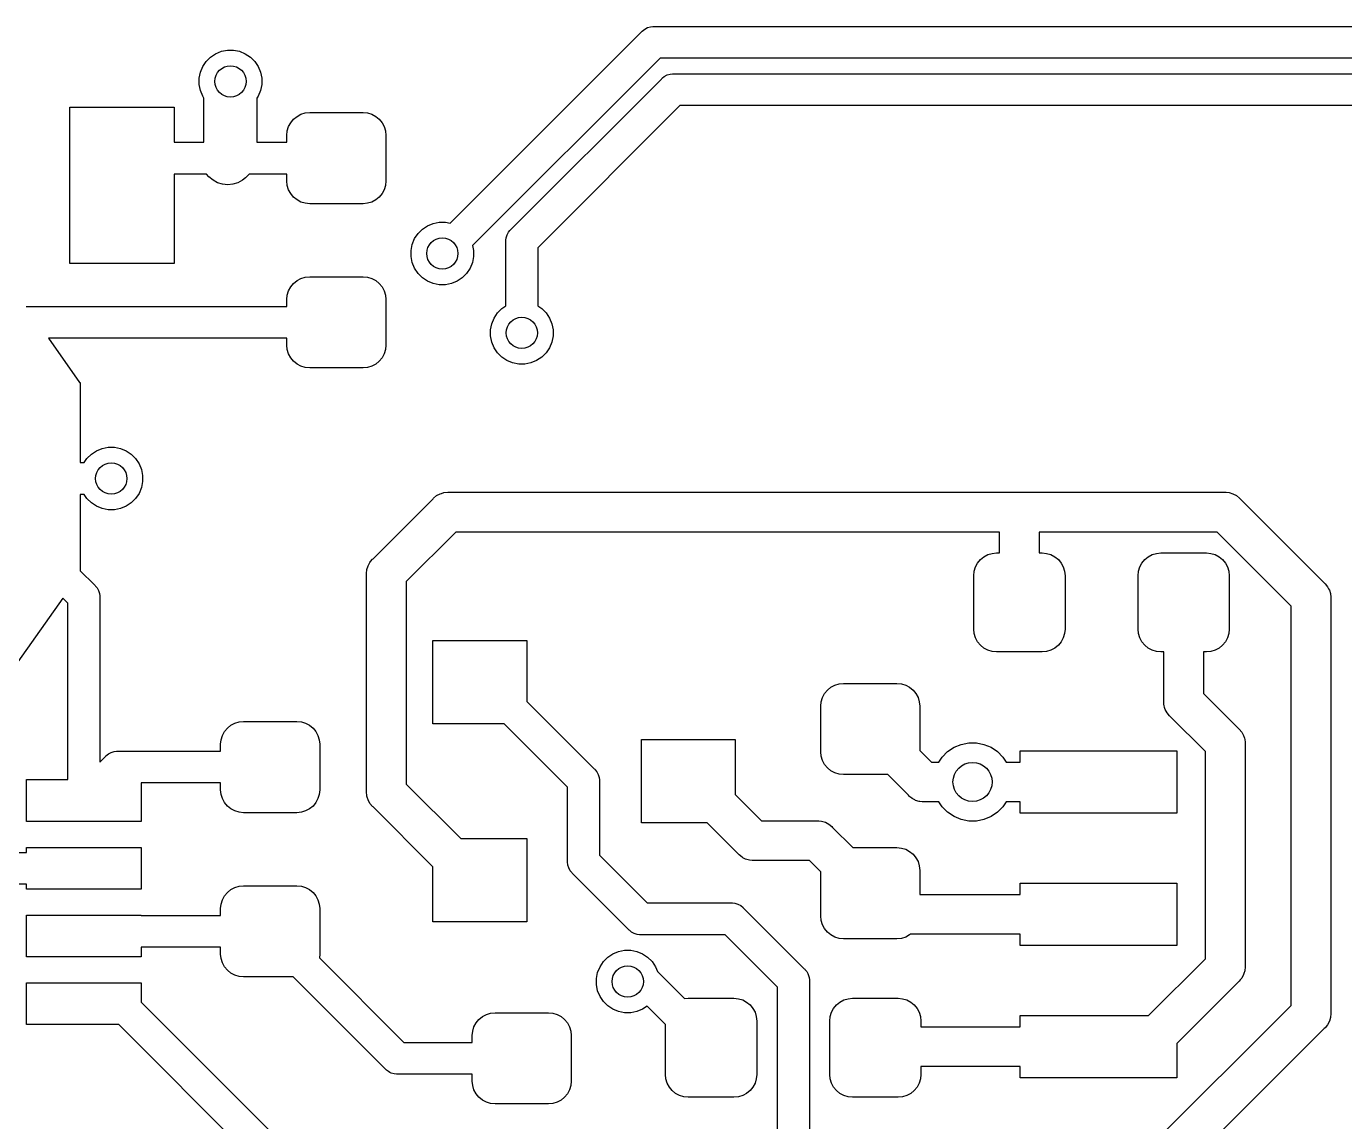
# Model space of a CAD drawing. Extents: x -66 to 211, y -177 to 13.
# Drawn here: x 6.04 to 18.68, y -53.6 to -43.09 of the extents above; entities that cross this region are included whole.
import ezdxf

# ---------------------------------------------------------------- set-up
doc = ezdxf.new("R2010")
doc.units = 0
doc.layers.add('BLACK', color=7, linetype='CONTINUOUS')

msp = doc.modelspace()

# ---------------------------------------------------------------- linework, layer by layer
at = {"layer": 'BLACK', "linetype": 'CONTINUOUS'}
for p, q in [((11.9711, -43.1148), (11.9976, -43.1007)), ((11.9976, -43.1007), (12.0263, -43.092)), ((12.0263, -43.092), (12.0487, -43.0898)), ((12.0487, -43.0898), (12.0562, -43.089)), ((12.0487, -43.0898), (12.0487, -43.0898)), ((12.0562, -43.089), (12.0637, -43.0898)), ((12.0637, -43.0898), (47.959, -43.0898)), ((10.1058, -44.977), (11.9431, -43.1397)), ((11.9431, -43.1397), (11.9479, -43.1339)), ((11.9479, -43.1339), (11.9599, -43.124)), ((11.9599, -43.124), (11.9711, -43.1148)), ((7.80722, -43.3839), (7.85636, -43.351)), ((7.85636, -43.351), (7.91095, -43.3284)), ((7.91095, -43.3284), (7.96891, -43.3169)), ((7.96891, -43.3169), (8.02801, -43.3169)), ((8.02801, -43.3169), (8.08597, -43.3284)), ((8.08597, -43.3284), (8.14056, -43.351)), ((8.14056, -43.351), (8.1897, -43.3839)), ((7.70999, -43.5294), (7.7326, -43.4748)), ((7.7326, -43.4748), (7.76543, -43.4256)), ((7.76543, -43.4256), (7.80722, -43.3839)), ((8.1897, -43.3839), (8.23149, -43.4256)), ((8.23149, -43.4256), (8.26432, -43.4748)), ((8.26432, -43.4748), (8.28693, -43.5294)), ((12.1193, -43.3946), (10.3213, -45.1925)), ((47.9033, -43.3946), (12.1193, -43.3946)), ((7.69846, -43.5873), (7.70999, -43.5294)), ((7.69846, -43.6464), (7.69846, -43.5873)), ((8.28693, -43.5294), (8.29846, -43.5873)), ((8.29846, -43.5873), (8.29846, -43.6464)), ((10.69, -45.036), (12.1315, -43.5945)), ((12.1315, -43.5945), (12.1363, -43.5887)), ((12.1363, -43.5887), (12.1421, -43.5839)), ((12.1421, -43.5839), (12.1595, -43.5696)), ((12.1595, -43.5696), (12.186, -43.5555)), ((12.186, -43.5555), (12.2147, -43.5468)), ((12.2147, -43.5468), (12.2371, -43.5446)), ((12.2371, -43.5446), (12.2446, -43.5438)), ((12.2371, -43.5446), (12.2371, -43.5446)), ((12.2446, -43.5438), (12.252, -43.5446)), ((12.252, -43.5446), (47.5681, -43.5446)), ((7.70999, -43.7044), (7.69846, -43.6464)), ((7.7326, -43.759), (7.70999, -43.7044)), ((8.28693, -43.7044), (8.26432, -43.759)), ((8.29846, -43.6464), (8.28693, -43.7044)), ((6.45846, -45.3634), (6.45846, -43.8634)), ((6.45846, -43.8634), (7.45846, -43.8634)), ((7.45846, -43.8634), (7.45846, -44.201)), ((7.74446, -43.7767), (7.7326, -43.759)), ((7.74446, -44.201), (7.74446, -43.7767)), ((8.26432, -43.759), (8.25246, -43.7767)), ((8.25246, -43.7767), (8.25246, -44.201)), ((12.3077, -43.8494), (10.9449, -45.2122)), ((47.5124, -43.8494), (12.3077, -43.8494)), ((8.57633, -44.0131), (8.60353, -43.9799)), ((8.60353, -43.9799), (8.63668, -43.9527)), ((8.63668, -43.9527), (8.6745, -43.9325)), ((8.6745, -43.9325), (8.71553, -43.9201)), ((8.71553, -43.9201), (8.75821, -43.9159)), ((8.75821, -43.9159), (9.27071, -43.9159)), ((9.27071, -43.9159), (9.31339, -43.9201)), ((9.31339, -43.9201), (9.35442, -43.9325)), ((9.35442, -43.9325), (9.39224, -43.9527)), ((9.39224, -43.9527), (9.42539, -43.9799)), ((9.42539, -43.9799), (9.45259, -44.0131)), ((8.53946, -44.1346), (8.54366, -44.092)), ((8.54366, -44.092), (8.55611, -44.0509)), ((8.55611, -44.0509), (8.57633, -44.0131)), ((9.45259, -44.0131), (9.47281, -44.0509)), ((9.47281, -44.0509), (9.48526, -44.092)), ((9.48526, -44.092), (9.48946, -44.1346)), ((7.45846, -44.201), (7.74446, -44.201)), ((8.25246, -44.201), (8.53946, -44.201)), ((8.53946, -44.201), (8.53946, -44.1346)), ((9.48946, -44.1346), (9.48946, -44.5721)), ((7.76945, -44.5058), (7.45846, -44.5058)), ((7.45846, -44.5058), (7.45846, -45.3634)), ((7.79249, -44.5339), (7.76945, -44.5058)), ((7.83116, -44.5656), (7.79249, -44.5339)), ((7.87529, -44.5892), (7.83116, -44.5656)), ((7.92317, -44.6037), (7.87529, -44.5892)), ((7.97296, -44.6086), (7.92317, -44.6037)), ((8.02275, -44.6037), (7.97296, -44.6086)), ((8.07063, -44.5892), (8.02275, -44.6037)), ((8.11476, -44.5656), (8.07063, -44.5892)), ((8.14375, -44.5418), (8.11476, -44.5656)), ((8.16925, -44.5163), (8.14375, -44.5418)), ((8.17893, -44.5084), (8.16925, -44.5163)), ((8.18104, -44.5058), (8.17893, -44.5084)), ((8.53946, -44.5058), (8.18104, -44.5058)), ((8.53946, -44.5721), (8.53946, -44.5058)), ((8.54366, -44.6148), (8.53946, -44.5721)), ((8.55611, -44.6558), (8.54366, -44.6148)), ((9.48526, -44.6148), (9.47281, -44.6558)), ((9.48946, -44.5721), (9.48526, -44.6148)), ((8.57633, -44.6937), (8.55611, -44.6558)), ((8.60353, -44.7268), (8.57633, -44.6937)), ((8.63668, -44.754), (8.60353, -44.7268)), ((8.6745, -44.7742), (8.63668, -44.754)), ((9.39224, -44.754), (9.35442, -44.7742)), ((9.42539, -44.7268), (9.39224, -44.754)), ((9.45259, -44.6937), (9.42539, -44.7268)), ((9.47281, -44.6558), (9.45259, -44.6937)), ((8.71553, -44.7867), (8.6745, -44.7742)), ((8.75821, -44.7909), (8.71553, -44.7867)), ((9.27071, -44.7909), (8.75821, -44.7909)), ((9.31339, -44.7867), (9.27071, -44.7909)), ((9.35442, -44.7742), (9.31339, -44.7867)), ((9.83922, -45.0349), (9.88836, -45.002)), ((9.88836, -45.002), (9.94295, -44.9794)), ((9.94295, -44.9794), (10.0009, -44.9679)), ((10.0009, -44.9679), (10.06, -44.9679)), ((10.06, -44.9679), (10.1058, -44.977)), ((9.74199, -45.1804), (9.7646, -45.1258)), ((9.7646, -45.1258), (9.79743, -45.0766)), ((9.79743, -45.0766), (9.83922, -45.0349)), ((10.6401, -45.1416), (10.6423, -45.1192)), ((10.6423, -45.1192), (10.651, -45.0905)), ((10.651, -45.0905), (10.6651, -45.064)), ((10.651, -45.0905), (10.651, -45.0905)), ((10.6651, -45.064), (10.6794, -45.0466)), ((10.6794, -45.0466), (10.6842, -45.0408)), ((10.6794, -45.0466), (10.6794, -45.0466)), ((10.6842, -45.0408), (10.69, -45.036)), ((9.73046, -45.2383), (9.74199, -45.1804)), ((9.73046, -45.2974), (9.73046, -45.2383)), ((10.3213, -45.1925), (10.3305, -45.2383)), ((10.3305, -45.2383), (10.3305, -45.2974)), ((10.6393, -45.1491), (10.6401, -45.1416)), ((10.6401, -45.1566), (10.6393, -45.1491)), ((10.6401, -45.1416), (10.6401, -45.1416)), ((10.6401, -45.7709), (10.6401, -45.1566)), ((10.9449, -45.2122), (10.9449, -45.7709)), ((7.45846, -45.3634), (6.45846, -45.3634)), ((9.74199, -45.3554), (9.73046, -45.2974)), ((9.7646, -45.41), (9.74199, -45.3554)), ((10.3189, -45.3554), (10.2963, -45.41)), ((10.3305, -45.2974), (10.3189, -45.3554)), ((8.63668, -45.5277), (8.6745, -45.5075)), ((8.6745, -45.5075), (8.71553, -45.4951)), ((8.71553, -45.4951), (8.75821, -45.4909)), ((8.75821, -45.4909), (9.27071, -45.4909)), ((9.27071, -45.4909), (9.31339, -45.4951)), ((9.31339, -45.4951), (9.35442, -45.5075)), ((9.35442, -45.5075), (9.39224, -45.5277)), ((9.79743, -45.4591), (9.7646, -45.41)), ((9.83922, -45.5009), (9.79743, -45.4591)), ((9.88836, -45.5337), (9.83922, -45.5009)), ((10.2217, -45.5009), (10.1726, -45.5337)), ((10.2635, -45.4591), (10.2217, -45.5009)), ((10.2963, -45.41), (10.2635, -45.4591)), ((8.54366, -45.667), (8.55611, -45.6259)), ((8.55611, -45.6259), (8.57633, -45.5881)), ((8.57633, -45.5881), (8.60353, -45.5549)), ((8.60353, -45.5549), (8.63668, -45.5277)), ((9.39224, -45.5277), (9.42539, -45.5549)), ((9.42539, -45.5549), (9.45259, -45.5881)), ((9.45259, -45.5881), (9.47281, -45.6259)), ((9.47281, -45.6259), (9.48526, -45.667)), ((9.94295, -45.5564), (9.88836, -45.5337)), ((10.0009, -45.5679), (9.94295, -45.5564)), ((10.06, -45.5679), (10.0009, -45.5679)), ((10.118, -45.5564), (10.06, -45.5679)), ((10.1726, -45.5337), (10.118, -45.5564)), ((8.53946, -45.7096), (8.54366, -45.667)), ((8.53946, -45.776), (8.53946, -45.7096)), ((9.48526, -45.667), (9.48946, -45.7096)), ((9.48946, -45.7096), (9.48946, -46.1471)), ((6.03962, -45.776), (8.53946, -45.776)), ((10.504, -45.9424), (10.5266, -45.8878)), ((10.5266, -45.8878), (10.5594, -45.8386)), ((10.5594, -45.8386), (10.6012, -45.7969)), ((10.6012, -45.7969), (10.6401, -45.7709)), ((10.9449, -45.7709), (10.9837, -45.7969)), ((10.9837, -45.7969), (11.0255, -45.8386)), ((11.0255, -45.8386), (11.0583, -45.8878)), ((11.0583, -45.8878), (11.0809, -45.9424)), ((10.4925, -46.0003), (10.504, -45.9424)), ((10.4925, -46.0594), (10.4925, -46.0003)), ((11.0809, -45.9424), (11.0925, -46.0003)), ((11.0925, -46.0003), (11.0925, -46.0594)), ((8.53946, -46.0808), (6.25298, -46.0808)), ((6.25298, -46.0808), (6.55125, -46.5069)), ((8.53946, -46.1471), (8.53946, -46.0808)), ((8.54366, -46.1898), (8.53946, -46.1471)), ((9.48946, -46.1471), (9.48526, -46.1898)), ((10.504, -46.1174), (10.4925, -46.0594)), ((10.5266, -46.172), (10.504, -46.1174)), ((11.0809, -46.1174), (11.0583, -46.172)), ((11.0925, -46.0594), (11.0809, -46.1174)), ((8.55611, -46.2308), (8.54366, -46.1898)), ((8.57633, -46.2687), (8.55611, -46.2308)), ((8.60353, -46.3018), (8.57633, -46.2687)), ((9.45259, -46.2687), (9.42539, -46.3018)), ((9.47281, -46.2308), (9.45259, -46.2687)), ((9.48526, -46.1898), (9.47281, -46.2308)), ((10.5594, -46.2211), (10.5266, -46.172)), ((10.6012, -46.2629), (10.5594, -46.2211)), ((10.6504, -46.2957), (10.6012, -46.2629)), ((10.9837, -46.2629), (10.9346, -46.2957)), ((11.0255, -46.2211), (10.9837, -46.2629)), ((11.0583, -46.172), (11.0255, -46.2211)), ((8.63668, -46.329), (8.60353, -46.3018)), ((8.6745, -46.3492), (8.63668, -46.329)), ((8.71553, -46.3617), (8.6745, -46.3492)), ((8.75821, -46.3659), (8.71553, -46.3617)), ((9.27071, -46.3659), (8.75821, -46.3659)), ((9.31339, -46.3617), (9.27071, -46.3659)), ((9.35442, -46.3492), (9.31339, -46.3617)), ((9.39224, -46.329), (9.35442, -46.3492)), ((9.42539, -46.3018), (9.39224, -46.329)), ((10.705, -46.3184), (10.6504, -46.2957)), ((10.7629, -46.3299), (10.705, -46.3184)), ((10.822, -46.3299), (10.7629, -46.3299)), ((10.88, -46.3184), (10.822, -46.3299)), ((10.9346, -46.2957), (10.88, -46.3184)), ((6.55125, -46.5069), (6.55846, -46.5069)), ((6.55846, -46.5069), (6.55846, -47.2745)), ((6.71336, -47.161), (6.76795, -47.1384)), ((6.76795, -47.1384), (6.82591, -47.1269)), ((6.82591, -47.1269), (6.88501, -47.1269)), ((6.88501, -47.1269), (6.94297, -47.1384)), ((6.94297, -47.1384), (6.99756, -47.161)), ((6.55846, -47.2745), (6.59648, -47.2745)), ((6.59648, -47.2745), (6.62243, -47.2356)), ((6.62243, -47.2356), (6.66422, -47.1939)), ((6.66422, -47.1939), (6.71336, -47.161)), ((6.99756, -47.161), (7.0467, -47.1939)), ((7.0467, -47.1939), (7.08849, -47.2356)), ((7.08849, -47.2356), (7.12132, -47.2848)), ((7.12132, -47.2848), (7.14393, -47.3394)), ((7.14393, -47.3394), (7.15546, -47.3973)), ((7.15546, -47.3973), (7.15546, -47.4564)), ((7.14393, -47.5144), (7.12132, -47.569)), ((7.15546, -47.4564), (7.14393, -47.5144)), ((6.59648, -47.5793), (6.55846, -47.5793)), ((6.55846, -47.5793), (6.55846, -48.3114)), ((6.62243, -47.6181), (6.59648, -47.5793)), ((6.66422, -47.6599), (6.62243, -47.6181)), ((6.71336, -47.6927), (6.66422, -47.6599)), ((7.0467, -47.6599), (6.99756, -47.6927)), ((7.08849, -47.6181), (7.0467, -47.6599)), ((7.12132, -47.569), (7.08849, -47.6181)), ((9.36643, -48.1961), (9.94114, -47.6214)), ((9.94114, -47.6214), (9.9471, -47.6141)), ((9.9471, -47.6141), (9.97611, -47.5903)), ((9.97611, -47.5903), (10.0092, -47.5726)), ((10.0092, -47.5726), (10.0209, -47.5691)), ((10.0209, -47.5691), (10.0451, -47.5617)), ((10.0451, -47.5617), (10.0825, -47.558)), ((10.0825, -47.558), (10.0918, -47.559)), ((10.0918, -47.559), (15.5482, -47.559)), ((15.5482, -47.559), (15.5575, -47.558)), ((15.5575, -47.558), (15.5668, -47.559)), ((15.5668, -47.559), (15.9546, -47.559)), ((15.9546, -47.559), (15.9639, -47.558)), ((15.9639, -47.558), (15.9732, -47.559)), ((15.9732, -47.559), (17.5305, -47.559)), ((17.5305, -47.559), (17.5398, -47.558)), ((17.5398, -47.558), (17.5491, -47.559)), ((17.5491, -47.559), (17.5491, -47.559)), ((17.5491, -47.559), (17.5771, -47.5617)), ((17.5771, -47.5617), (17.613, -47.5726)), ((17.613, -47.5726), (17.6461, -47.5903)), ((17.6461, -47.5903), (17.6752, -47.6141)), ((17.6752, -47.6141), (17.6811, -47.6214)), ((17.6811, -47.6214), (18.4897, -48.43)), ((6.76795, -47.7154), (6.71336, -47.6927)), ((6.82591, -47.7269), (6.76795, -47.7154)), ((6.88501, -47.7269), (6.82591, -47.7269)), ((6.94297, -47.7154), (6.88501, -47.7269)), ((6.99756, -47.6927), (6.94297, -47.7154)), ((10.1614, -47.94), (9.68502, -48.4163)), ((15.3745, -47.94), (10.1614, -47.94)), ((15.3745, -48.1406), (15.3745, -47.94)), ((15.9534, -47.94), (15.7555, -47.94)), ((15.7555, -47.94), (15.7555, -48.1406)), ((15.9638, -47.941), (15.9534, -47.94)), ((15.9742, -47.94), (15.9638, -47.941)), ((17.4609, -47.94), (15.9742, -47.94)), ((18.1712, -48.6502), (17.4609, -47.94)), ((15.2247, -48.1775), (15.2626, -48.1573)), ((15.2626, -48.1573), (15.3036, -48.1448)), ((15.3036, -48.1448), (15.3463, -48.1406)), ((15.3463, -48.1406), (15.3745, -48.1406)), ((15.7555, -48.1406), (15.7838, -48.1406)), ((15.7838, -48.1406), (15.8264, -48.1448)), ((15.8264, -48.1448), (15.8675, -48.1573)), ((15.8675, -48.1573), (15.9053, -48.1775)), ((16.7997, -48.1775), (16.8376, -48.1573)), ((16.8376, -48.1573), (16.8786, -48.1448)), ((16.8786, -48.1448), (16.9213, -48.1406)), ((16.9213, -48.1406), (17.3588, -48.1406)), ((17.3588, -48.1406), (17.4014, -48.1448)), ((17.4014, -48.1448), (17.4425, -48.1573)), ((17.4425, -48.1573), (17.4803, -48.1775)), ((9.30678, -48.3001), (9.31767, -48.2641)), ((9.31767, -48.2641), (9.33536, -48.2311)), ((9.33536, -48.2311), (9.3431, -48.2216)), ((9.3431, -48.2216), (9.35917, -48.202)), ((9.35917, -48.202), (9.36643, -48.1961)), ((15.1317, -48.3167), (15.1442, -48.2756)), ((15.1442, -48.2756), (15.1644, -48.2378)), ((15.1644, -48.2378), (15.1916, -48.2047)), ((15.1916, -48.2047), (15.2247, -48.1775)), ((15.9053, -48.1775), (15.9384, -48.2047)), ((15.9384, -48.2047), (15.9657, -48.2378)), ((15.9657, -48.2378), (15.9859, -48.2756)), ((15.9859, -48.2756), (15.9983, -48.3167)), ((16.7067, -48.3167), (16.7192, -48.2756)), ((16.7192, -48.2756), (16.7394, -48.2378)), ((16.7394, -48.2378), (16.7666, -48.2047)), ((16.7666, -48.2047), (16.7997, -48.1775)), ((17.4803, -48.1775), (17.5134, -48.2047)), ((17.5134, -48.2047), (17.5407, -48.2378)), ((17.5407, -48.2378), (17.5609, -48.2756)), ((17.5609, -48.2756), (17.5733, -48.3167)), ((6.55846, -48.3114), (6.69493, -48.4478)), ((9.3031, -48.3374), (9.30678, -48.3001)), ((9.30402, -48.3468), (9.3031, -48.3374)), ((9.30402, -50.4274), (9.30402, -48.3468)), ((9.68502, -48.4163), (9.68502, -50.3579)), ((15.1275, -48.3593), (15.1317, -48.3167)), ((15.1275, -48.8718), (15.1275, -48.3593)), ((15.9983, -48.3167), (16.0025, -48.3593)), ((16.0025, -48.3593), (16.0025, -48.8718)), ((16.7025, -48.3593), (16.7067, -48.3167)), ((16.7025, -48.8718), (16.7025, -48.3593)), ((17.5733, -48.3167), (17.5775, -48.3593)), ((17.5775, -48.3593), (17.5775, -48.8718)), ((6.69493, -48.4478), (6.70074, -48.4526)), ((6.70074, -48.4526), (6.70551, -48.4584)), ((6.70551, -48.4584), (6.70551, -48.4584)), ((6.70551, -48.4584), (6.71979, -48.4758)), ((6.71979, -48.4758), (6.72226, -48.4804)), ((6.72226, -48.4804), (6.73394, -48.5023)), ((6.73394, -48.5023), (6.74266, -48.531)), ((6.74266, -48.531), (6.74486, -48.5534)), ((18.4897, -48.43), (18.497, -48.436)), ((18.497, -48.436), (18.5208, -48.465)), ((18.5208, -48.465), (18.5309, -48.4838)), ((18.5309, -48.4838), (18.5385, -48.4981)), ((18.5385, -48.4981), (18.5485, -48.531)), ((18.5485, -48.531), (18.5494, -48.534)), ((18.5494, -48.534), (18.5522, -48.562)), ((6.39004, -48.574), (5.95846, -49.1854)), ((6.44006, -48.624), (6.39004, -48.574)), ((6.44006, -50.3159), (6.44006, -48.624)), ((6.74486, -48.5534), (6.74486, -48.5534)), ((6.74486, -48.5534), (6.7456, -48.5609)), ((6.7456, -48.5609), (6.74486, -48.5684)), ((6.74486, -48.5684), (6.74486, -50.148)), ((18.1712, -52.4812), (18.1712, -48.6502)), ((18.5522, -48.562), (18.5522, -48.562)), ((18.5522, -48.562), (18.5531, -48.5713)), ((18.5531, -48.5713), (18.5522, -48.5807)), ((18.5522, -48.5807), (18.5522, -52.5509)), ((15.1317, -48.9145), (15.1275, -48.8718)), ((15.1442, -48.9556), (15.1317, -48.9145)), ((15.9983, -48.9145), (15.9859, -48.9556)), ((16.0025, -48.8718), (15.9983, -48.9145)), ((16.7067, -48.9145), (16.7025, -48.8718)), ((16.7192, -48.9556), (16.7067, -48.9145)), ((17.5733, -48.9145), (17.5609, -48.9556)), ((17.5775, -48.8718), (17.5733, -48.9145)), ((9.93936, -49.7801), (9.93936, -48.9801)), ((9.93936, -48.9801), (10.8394, -48.9801)), ((10.8394, -48.9801), (10.8394, -49.5646)), ((15.1644, -48.9934), (15.1442, -48.9556)), ((15.1916, -49.0265), (15.1644, -48.9934)), ((15.2247, -49.0537), (15.1916, -49.0265)), ((15.2626, -49.0739), (15.2247, -49.0537)), ((15.9053, -49.0537), (15.8675, -49.0739)), ((15.9384, -49.0265), (15.9053, -49.0537)), ((15.9657, -48.9934), (15.9384, -49.0265)), ((15.9859, -48.9556), (15.9657, -48.9934)), ((16.7394, -48.9934), (16.7192, -48.9556)), ((16.7666, -49.0265), (16.7394, -48.9934)), ((16.7997, -49.0537), (16.7666, -49.0265)), ((16.8376, -49.0739), (16.7997, -49.0537)), ((17.4803, -49.0537), (17.4425, -49.0739)), ((17.5134, -49.0265), (17.4803, -49.0537)), ((17.5407, -48.9934), (17.5134, -49.0265)), ((17.5609, -48.9556), (17.5407, -48.9934)), ((15.3036, -49.0864), (15.2626, -49.0739)), ((15.3463, -49.0906), (15.3036, -49.0864)), ((15.7838, -49.0906), (15.3463, -49.0906)), ((15.8264, -49.0864), (15.7838, -49.0906)), ((15.8675, -49.0739), (15.8264, -49.0864)), ((16.8786, -49.0864), (16.8376, -49.0739)), ((16.9213, -49.0906), (16.8786, -49.0864)), ((16.9495, -49.0906), (16.9213, -49.0906)), ((16.9495, -49.5589), (16.9495, -49.0906)), ((17.3588, -49.0906), (17.3305, -49.0906)), ((17.3305, -49.0906), (17.3305, -49.4893)), ((17.4014, -49.0864), (17.3588, -49.0906)), ((17.4425, -49.0739), (17.4014, -49.0864)), ((13.7233, -49.4565), (13.7565, -49.4293)), ((13.7565, -49.4293), (13.7943, -49.4091)), ((13.7943, -49.4091), (13.8353, -49.3966)), ((13.8353, -49.3966), (13.878, -49.3924)), ((13.878, -49.3924), (14.3905, -49.3924)), ((14.3905, -49.3924), (14.4332, -49.3966)), ((14.4332, -49.3966), (14.4742, -49.4091)), ((14.4742, -49.4091), (14.512, -49.4293)), ((14.512, -49.4293), (14.5452, -49.4565)), ((13.6635, -49.5685), (13.6759, -49.5275)), ((13.6759, -49.5275), (13.6961, -49.4896)), ((13.6961, -49.4896), (13.7233, -49.4565)), ((14.5452, -49.4565), (14.5724, -49.4896)), ((14.5724, -49.4896), (14.5926, -49.5275)), ((14.5926, -49.5275), (14.6051, -49.5685)), ((16.9486, -49.5682), (16.9495, -49.5589)), ((17.3305, -49.4893), (17.6669, -49.8257)), ((10.8394, -49.5646), (11.4868, -50.212)), ((13.6593, -49.6112), (13.6635, -49.5685)), ((13.6593, -50.0487), (13.6593, -49.6112)), ((14.6051, -49.5685), (14.6093, -49.6112)), ((14.6093, -49.6112), (14.6093, -50.0355)), ((16.9495, -49.5775), (16.9486, -49.5682)), ((16.9515, -49.5973), (16.9495, -49.5775)), ((16.9495, -49.5775), (16.9495, -49.5775)), ((16.9523, -49.6055), (16.9515, -49.5973)), ((16.9581, -49.6249), (16.9523, -49.6055)), ((16.9632, -49.6415), (16.9581, -49.6249)), ((16.9809, -49.6745), (16.9632, -49.6415)), ((17.0047, -49.7036), (16.9809, -49.6745)), ((7.96853, -49.822), (8.00168, -49.7947)), ((8.00168, -49.7947), (8.0395, -49.7745)), ((8.0395, -49.7745), (8.08053, -49.7621)), ((8.08053, -49.7621), (8.12321, -49.7579)), ((8.12321, -49.7579), (8.63571, -49.7579)), ((8.63571, -49.7579), (8.67839, -49.7621)), ((8.67839, -49.7621), (8.71942, -49.7745)), ((8.71942, -49.7745), (8.75724, -49.7947)), ((8.75724, -49.7947), (8.79039, -49.822)), ((10.6238, -49.7801), (9.93936, -49.7801)), ((11.2319, -50.3881), (10.6238, -49.7801)), ((17.0119, -49.7095), (17.0047, -49.7036)), ((17.3483, -50.0459), (17.0119, -49.7095)), ((7.90446, -49.9766), (7.90866, -49.934)), ((7.90866, -49.934), (7.92111, -49.8929)), ((7.92111, -49.8929), (7.94133, -49.8551)), ((7.94133, -49.8551), (7.96853, -49.822)), ((8.79039, -49.822), (8.81759, -49.8551)), ((8.81759, -49.8551), (8.83781, -49.8929)), ((8.83781, -49.8929), (8.85026, -49.934)), ((8.85026, -49.934), (8.85446, -49.9766)), ((11.9394, -50.7301), (11.9394, -49.9301)), ((11.9394, -49.9301), (12.8394, -49.9301)), ((12.8394, -49.9301), (12.8394, -50.4591)), ((17.6669, -49.8257), (17.6742, -49.8316)), ((17.6742, -49.8316), (17.698, -49.8606)), ((17.698, -49.8606), (17.7122, -49.8872)), ((17.7122, -49.8872), (17.7157, -49.8937)), ((17.7157, -49.8937), (17.7225, -49.9163)), ((17.7225, -49.9163), (17.7265, -49.9296)), ((17.7265, -49.9296), (17.7293, -49.9576)), ((6.82788, -50.0681), (6.84203, -50.0605)), ((6.84203, -50.0605), (6.85436, -50.0539)), ((6.85436, -50.0539), (6.88308, -50.0452)), ((6.88308, -50.0452), (6.90548, -50.043)), ((6.90548, -50.043), (6.91296, -50.0422)), ((6.90548, -50.043), (6.90548, -50.043)), ((6.91296, -50.0422), (6.92043, -50.043)), ((6.92043, -50.043), (7.90446, -50.043)), ((7.90446, -50.043), (7.90446, -49.9766)), ((8.85446, -49.9766), (8.85446, -50.4141)), ((13.6635, -50.0914), (13.6593, -50.0487)), ((14.6093, -50.0355), (14.7213, -50.1475)), ((14.8243, -50.099), (14.8765, -50.0467)), ((14.8765, -50.0467), (14.9379, -50.0057)), ((14.9379, -50.0057), (15.0062, -49.9774)), ((15.0062, -49.9774), (15.0786, -49.963)), ((15.0786, -49.963), (15.1525, -49.963)), ((15.1525, -49.963), (15.2249, -49.9774)), ((15.2249, -49.9774), (15.2932, -50.0057)), ((15.2932, -50.0057), (15.3546, -50.0467)), ((15.3546, -50.0467), (15.4068, -50.099)), ((15.5738, -50.1475), (15.5738, -50.038)), ((15.5738, -50.038), (17.0738, -50.038)), ((17.0738, -50.038), (17.0738, -50.638)), ((17.3483, -52.0341), (17.3483, -50.0459)), ((17.7293, -49.9576), (17.7293, -49.9576)), ((17.7293, -49.9576), (17.7302, -49.967)), ((17.7302, -49.967), (17.7293, -49.9763)), ((17.7293, -49.9763), (17.7293, -52.1036)), ((6.74486, -50.148), (6.79991, -50.0929)), ((6.79991, -50.0929), (6.80468, -50.0871)), ((6.80468, -50.0871), (6.81703, -50.077)), ((6.81703, -50.077), (6.82788, -50.0681)), ((13.6759, -50.1324), (13.6635, -50.0914)), ((13.6961, -50.1702), (13.6759, -50.1324)), ((13.7233, -50.2034), (13.6961, -50.1702)), ((14.7213, -50.1475), (14.7918, -50.1475)), ((14.7918, -50.1475), (14.8243, -50.099)), ((15.4068, -50.099), (15.4393, -50.1475)), ((15.4393, -50.1475), (15.5738, -50.1475)), ((6.04246, -50.7159), (6.04246, -50.3159)), ((6.04246, -50.3159), (6.44006, -50.3159)), ((11.4868, -50.212), (11.4926, -50.2167)), ((11.4926, -50.2167), (11.4973, -50.2225)), ((11.4973, -50.2225), (11.4973, -50.2225)), ((11.4973, -50.2225), (11.5116, -50.2399)), ((11.5116, -50.2399), (11.519, -50.2538)), ((11.519, -50.2538), (11.5258, -50.2664)), ((11.5258, -50.2664), (11.5345, -50.2951)), ((11.5345, -50.2951), (11.5367, -50.3175)), ((11.5367, -50.3175), (11.5367, -50.3175)), ((11.5367, -50.3175), (11.5374, -50.325)), ((13.7565, -50.2306), (13.7233, -50.2034)), ((13.7943, -50.2508), (13.7565, -50.2306)), ((13.8353, -50.2632), (13.7943, -50.2508)), ((13.878, -50.2674), (13.8353, -50.2632)), ((14.3023, -50.2674), (13.878, -50.2674)), ((14.501, -50.4661), (14.3023, -50.2674)), ((7.90446, -50.3478), (7.14246, -50.3478)), ((7.14246, -50.3478), (7.14246, -50.7159)), ((7.90446, -50.4141), (7.90446, -50.3478)), ((7.90866, -50.4568), (7.90446, -50.4141)), ((8.85446, -50.4141), (8.85026, -50.4568)), ((9.3031, -50.4368), (9.30402, -50.4274)), ((9.30402, -50.4461), (9.3031, -50.4368)), ((9.68502, -50.3579), (10.2072, -50.8801)), ((11.2319, -51.0973), (11.2319, -50.3881)), ((11.5374, -50.325), (11.5367, -50.3325)), ((11.5367, -50.3325), (11.5367, -51.0417)), ((7.92111, -50.4978), (7.90866, -50.4568)), ((7.94133, -50.5357), (7.92111, -50.4978)), ((7.96853, -50.5688), (7.94133, -50.5357)), ((8.00168, -50.596), (7.96853, -50.5688)), ((8.79039, -50.5688), (8.75724, -50.596)), ((8.81759, -50.5357), (8.79039, -50.5688)), ((8.83781, -50.4978), (8.81759, -50.5357)), ((8.85026, -50.4568), (8.83781, -50.4978)), ((9.30512, -50.4573), (9.30402, -50.4461)), ((9.30402, -50.4461), (9.30402, -50.4461)), ((9.30678, -50.4741), (9.30512, -50.4573)), ((9.30983, -50.4842), (9.30678, -50.4741)), ((9.31767, -50.51), (9.30983, -50.4842)), ((9.33536, -50.5431), (9.31767, -50.51)), ((9.35916, -50.5721), (9.33536, -50.5431)), ((9.36644, -50.5781), (9.35916, -50.5721)), ((12.8394, -50.4591), (13.0913, -50.7111)), ((14.507, -50.4734), (14.501, -50.4661)), ((14.5143, -50.4793), (14.507, -50.4734)), ((14.5202, -50.4842), (14.5143, -50.4793)), ((14.5143, -50.4793), (14.5143, -50.4793)), ((14.536, -50.4972), (14.5202, -50.4842)), ((14.5612, -50.5107), (14.536, -50.4972)), ((14.5691, -50.5149), (14.5612, -50.5107)), ((14.605, -50.5258), (14.5691, -50.5149)), ((14.6085, -50.5261), (14.605, -50.5258)), ((14.633, -50.5285), (14.6085, -50.5261)), ((14.6424, -50.5294), (14.633, -50.5285)), ((14.633, -50.5285), (14.633, -50.5285)), ((14.6517, -50.5285), (14.6424, -50.5294)), ((14.7918, -50.5285), (14.6517, -50.5285)), ((14.8243, -50.5771), (14.7918, -50.5285)), ((15.4393, -50.5285), (15.4068, -50.5771)), ((15.5738, -50.5285), (15.4393, -50.5285)), ((15.5738, -50.638), (15.5738, -50.5285)), ((8.0395, -50.6162), (8.00168, -50.596)), ((8.08053, -50.6287), (8.0395, -50.6162)), ((8.12321, -50.6329), (8.08053, -50.6287)), ((8.63571, -50.6329), (8.12321, -50.6329)), ((8.67839, -50.6287), (8.63571, -50.6329)), ((8.71942, -50.6162), (8.67839, -50.6287)), ((8.75724, -50.596), (8.71942, -50.6162)), ((9.93936, -51.151), (9.36644, -50.5781)), ((14.8765, -50.6293), (14.8243, -50.5771)), ((14.9379, -50.6703), (14.8765, -50.6293)), ((15.0062, -50.6986), (14.9379, -50.6703)), ((15.0786, -50.713), (15.0062, -50.6986)), ((15.2249, -50.6986), (15.1525, -50.713)), ((15.2932, -50.6703), (15.2249, -50.6986)), ((15.3546, -50.6293), (15.2932, -50.6703)), ((15.4068, -50.5771), (15.3546, -50.6293)), ((17.0738, -50.638), (15.5738, -50.638)), ((7.14246, -50.7159), (6.04246, -50.7159)), ((12.5715, -50.7301), (11.9394, -50.7301)), ((12.8711, -51.0297), (12.5715, -50.7301)), ((13.0913, -50.7111), (13.6216, -50.7111)), ((13.6216, -50.7111), (13.6309, -50.7102)), ((13.6309, -50.7102), (13.6403, -50.7111)), ((13.6403, -50.7111), (13.6403, -50.7111)), ((13.6403, -50.7111), (13.6683, -50.7139)), ((13.6683, -50.7139), (13.7042, -50.7248)), ((13.7042, -50.7248), (13.7373, -50.7424)), ((13.7373, -50.7424), (13.7663, -50.7662)), ((13.7663, -50.7662), (13.7722, -50.7735)), ((13.7722, -50.7735), (13.9662, -50.9674)), ((15.1525, -50.713), (15.0786, -50.713)), ((10.2072, -50.8801), (10.8394, -50.8801)), ((10.8394, -50.8801), (10.8394, -51.6801)), ((5.86419, -51.0135), (6.04246, -51.0135)), ((6.04246, -51.0135), (6.04246, -50.9659)), ((6.04246, -50.9659), (7.14246, -50.9659)), ((7.14246, -50.9659), (7.14246, -51.3659)), ((11.5367, -51.0417), (11.9935, -51.4985)), ((12.8771, -51.037), (12.8711, -51.0297)), ((12.9061, -51.0608), (12.8771, -51.037)), ((12.9139, -51.065), (12.9061, -51.0608)), ((12.9392, -51.0784), (12.9139, -51.065)), ((13.9662, -50.9674), (14.3905, -50.9674)), ((14.3905, -50.9674), (14.4332, -50.9716)), ((14.4332, -50.9716), (14.4742, -50.9841)), ((14.4742, -50.9841), (14.512, -51.0043)), ((14.512, -51.0043), (14.5452, -51.0315)), ((14.5452, -51.0315), (14.5724, -51.0646)), ((14.5724, -51.0646), (14.5926, -51.1025)), ((9.93936, -51.6801), (9.93936, -51.151)), ((11.2311, -51.1048), (11.2319, -51.0973)), ((11.2341, -51.1347), (11.2311, -51.1048)), ((11.2428, -51.1634), (11.2341, -51.1347)), ((11.257, -51.1899), (11.2428, -51.1634)), ((11.2712, -51.2073), (11.257, -51.1899)), ((12.9751, -51.0893), (12.9392, -51.0784)), ((12.9777, -51.0896), (12.9751, -51.0893)), ((13.0031, -51.0921), (12.9777, -51.0896)), ((13.0124, -51.093), (13.0031, -51.0921)), ((13.0031, -51.0921), (13.0031, -51.0921)), ((13.0218, -51.0921), (13.0124, -51.093)), ((13.552, -51.0921), (13.0218, -51.0921)), ((13.6593, -51.1993), (13.552, -51.0921)), ((13.6593, -51.6237), (13.6593, -51.1993)), ((14.5926, -51.1025), (14.6051, -51.1435)), ((14.6051, -51.1435), (14.6093, -51.1862)), ((14.6093, -51.1862), (14.6093, -51.4175)), ((6.04246, -51.3183), (5.80853, -51.3183)), ((6.04246, -51.3659), (6.04246, -51.3183)), ((11.276, -51.2131), (11.2712, -51.2073)), ((11.2712, -51.2073), (11.2712, -51.2073)), ((11.2818, -51.2178), (11.276, -51.2131)), ((11.8173, -51.7534), (11.2818, -51.2178)), ((15.5738, -51.4175), (15.5738, -51.308)), ((15.5738, -51.308), (17.0738, -51.308)), ((17.0738, -51.308), (17.0738, -51.908)), ((7.14246, -51.3659), (6.04246, -51.3659)), ((7.92111, -51.4679), (7.94133, -51.4301)), ((7.94133, -51.4301), (7.96853, -51.3969)), ((7.96853, -51.3969), (8.00168, -51.3697)), ((8.00168, -51.3697), (8.0395, -51.3495)), ((8.0395, -51.3495), (8.08053, -51.3371)), ((8.08053, -51.3371), (8.12321, -51.3329)), ((8.12321, -51.3329), (8.63571, -51.3329)), ((8.63571, -51.3329), (8.67839, -51.3371)), ((8.67839, -51.3371), (8.71942, -51.3495)), ((8.71942, -51.3495), (8.75724, -51.3697)), ((8.75724, -51.3697), (8.79039, -51.3969)), ((8.79039, -51.3969), (8.81759, -51.4301)), ((8.81759, -51.4301), (8.83781, -51.4679)), ((14.6093, -51.4175), (15.5738, -51.4175)), ((7.90446, -51.5516), (7.90866, -51.509)), ((7.90446, -51.618), (7.90446, -51.5516)), ((7.90866, -51.509), (7.92111, -51.4679)), ((8.83781, -51.4679), (8.85026, -51.509)), ((8.85026, -51.509), (8.85446, -51.5516)), ((8.85446, -51.5516), (8.85446, -51.9891)), ((11.9935, -51.4985), (12.7992, -51.4985)), ((12.7992, -51.4985), (12.8067, -51.4978)), ((12.8067, -51.4978), (12.8142, -51.4985)), ((12.8142, -51.4985), (12.8142, -51.4985)), ((12.8142, -51.4985), (12.8366, -51.5007)), ((12.8366, -51.5007), (12.8653, -51.5094)), ((12.8653, -51.5094), (12.8918, -51.5236)), ((12.8918, -51.5236), (12.915, -51.5426)), ((12.915, -51.5426), (12.9197, -51.5484)), ((12.9197, -51.5484), (13.501, -52.1297)), ((6.04246, -52.0159), (6.04246, -51.6159)), ((6.04246, -51.6159), (7.14246, -51.6159)), ((7.14246, -51.6159), (7.14246, -51.618)), ((7.14246, -51.618), (7.90446, -51.618)), ((10.8394, -51.6801), (9.93936, -51.6801)), ((13.6635, -51.6664), (13.6593, -51.6237)), ((13.6759, -51.7074), (13.6635, -51.6664)), ((13.6961, -51.7452), (13.6759, -51.7074)), ((11.8221, -51.7592), (11.8173, -51.7534)), ((11.8279, -51.7639), (11.8221, -51.7592)), ((11.8279, -51.764), (11.8279, -51.7639)), ((11.8453, -51.7782), (11.8279, -51.764)), ((11.8577, -51.7849), (11.8453, -51.7782)), ((11.8718, -51.7924), (11.8577, -51.7849)), ((11.9005, -51.8011), (11.8718, -51.7924)), ((11.9229, -51.8033), (11.9005, -51.8011)), ((11.9304, -51.804), (11.9229, -51.8033)), ((11.9229, -51.8033), (11.9229, -51.8033)), ((11.9379, -51.8033), (11.9304, -51.804)), ((12.7436, -51.8033), (11.9379, -51.8033)), ((13.2461, -52.3058), (12.7436, -51.8033)), ((13.7233, -51.7784), (13.6961, -51.7452)), ((13.7565, -51.8056), (13.7233, -51.7784)), ((13.7943, -51.8258), (13.7565, -51.8056)), ((13.8353, -51.8382), (13.7943, -51.8258)), ((14.4742, -51.8258), (14.4332, -51.8382)), ((14.512, -51.8056), (14.4742, -51.8258)), ((14.5206, -51.7985), (14.512, -51.8056)), ((15.5738, -51.7985), (14.5206, -51.7985)), ((15.5738, -51.908), (15.5738, -51.7985)), ((7.90446, -51.9228), (7.14246, -51.9228)), ((7.14246, -51.9228), (7.14246, -52.0159)), ((7.90446, -51.9891), (7.90446, -51.9228)), ((11.721, -51.9644), (11.7789, -51.9529)), ((11.7789, -51.9529), (11.838, -51.9529)), ((11.838, -51.9529), (11.896, -51.9644)), ((13.878, -51.8424), (13.8353, -51.8382)), ((14.3905, -51.8424), (13.878, -51.8424)), ((14.4332, -51.8382), (14.3905, -51.8424)), ((17.0738, -51.908), (15.5738, -51.908)), ((7.14246, -52.0159), (6.04246, -52.0159)), ((7.90866, -52.0318), (7.90446, -51.9891)), ((7.92111, -52.0728), (7.90866, -52.0318)), ((7.94133, -52.1107), (7.92111, -52.0728)), ((8.85446, -51.9891), (8.85081, -52.0262)), ((8.85081, -52.0262), (9.66159, -52.837)), ((11.5426, -52.1108), (11.5754, -52.0616)), ((11.5754, -52.0616), (11.6172, -52.0199)), ((11.6172, -52.0199), (11.6664, -51.987)), ((11.6664, -51.987), (11.721, -51.9644)), ((11.896, -51.9644), (11.9506, -51.987)), ((11.9506, -51.987), (11.9997, -52.0199)), ((11.9997, -52.0199), (12.0415, -52.0616)), ((12.0415, -52.0616), (12.0743, -52.1108)), ((16.8043, -52.578), (17.3483, -52.0341)), ((7.96853, -52.1438), (7.94133, -52.1107)), ((8.00168, -52.171), (7.96853, -52.1438)), ((8.0395, -52.1912), (8.00168, -52.171)), ((8.08053, -52.2037), (8.0395, -52.1912)), ((8.12321, -52.2079), (8.08053, -52.2037)), ((8.60143, -52.2079), (8.12321, -52.2079)), ((9.48541, -53.0919), (8.60143, -52.2079)), ((11.5085, -52.2233), (11.52, -52.1654)), ((11.52, -52.1654), (11.5426, -52.1108)), ((12.0743, -52.1108), (12.0937, -52.1576)), ((12.0937, -52.1576), (12.3526, -52.4165)), ((13.501, -52.1297), (13.5068, -52.1344)), ((13.5068, -52.1344), (13.5116, -52.1402)), ((13.5116, -52.1402), (13.5116, -52.1402)), ((13.5116, -52.1402), (13.5258, -52.1576)), ((13.5258, -52.1576), (13.5356, -52.1759)), ((13.5356, -52.1759), (13.54, -52.1841)), ((13.54, -52.1841), (13.5487, -52.2128)), ((13.5487, -52.2128), (13.5509, -52.2352)), ((17.7157, -52.1862), (17.698, -52.2193)), ((17.7187, -52.1761), (17.7157, -52.1862)), ((17.7265, -52.1503), (17.7187, -52.1761)), ((17.7302, -52.113), (17.7265, -52.1503)), ((17.7293, -52.1036), (17.7302, -52.113)), ((6.04246, -52.6659), (6.04246, -52.2659)), ((6.04246, -52.2659), (7.14246, -52.2659)), ((7.14246, -52.2659), (7.14246, -52.4504)), ((11.5085, -52.2824), (11.5085, -52.2233)), ((11.52, -52.3404), (11.5085, -52.2824)), ((11.5426, -52.395), (11.52, -52.3404)), ((13.2461, -58.8469), (13.2461, -52.3058)), ((13.5509, -52.2352), (13.5509, -52.2352)), ((13.5509, -52.2352), (13.5516, -52.2427)), ((13.5516, -52.2427), (13.5509, -52.2502)), ((13.5509, -52.2502), (13.5509, -58.7912)), ((17.6669, -52.2543), (17.0738, -52.8474)), ((17.6742, -52.2483), (17.6669, -52.2543)), ((17.6829, -52.2376), (17.6742, -52.2483)), ((17.6857, -52.2343), (17.6829, -52.2376)), ((17.698, -52.2193), (17.6857, -52.2343)), ((7.14246, -52.4504), (9.10409, -54.412)), ((11.5754, -52.4441), (11.5426, -52.395)), ((11.6172, -52.4859), (11.5754, -52.4441)), ((12.3526, -52.4165), (12.3897, -52.4129)), ((12.3897, -52.4129), (12.8272, -52.4129)), ((12.8272, -52.4129), (12.8699, -52.4171)), ((12.8699, -52.4171), (12.9109, -52.4295)), ((12.9109, -52.4295), (12.9487, -52.4497)), ((12.9487, -52.4497), (12.9819, -52.4769)), ((13.81, -52.4769), (13.8432, -52.4497)), ((13.8432, -52.4497), (13.881, -52.4295)), ((13.881, -52.4295), (13.922, -52.4171)), ((13.922, -52.4171), (13.9647, -52.4129)), ((13.9647, -52.4129), (14.4022, -52.4129)), ((14.4022, -52.4129), (14.4449, -52.4171)), ((14.4449, -52.4171), (14.4859, -52.4295)), ((14.4859, -52.4295), (14.5237, -52.4497)), ((14.5237, -52.4497), (14.5569, -52.4769)), ((10.3815, -52.6159), (10.4147, -52.5887)), ((10.4147, -52.5887), (10.4525, -52.5685)), ((10.4525, -52.5685), (10.4935, -52.5561)), ((10.4935, -52.5561), (10.5362, -52.5519)), ((10.5362, -52.5519), (11.0487, -52.5519)), ((11.0487, -52.5519), (11.0914, -52.5561)), ((11.0914, -52.5561), (11.1324, -52.5685)), ((11.1324, -52.5685), (11.1702, -52.5887)), ((11.1702, -52.5887), (11.2034, -52.6159)), ((11.6664, -52.5187), (11.6172, -52.4859)), ((11.721, -52.5414), (11.6664, -52.5187)), ((11.7789, -52.5529), (11.721, -52.5414)), ((11.838, -52.5529), (11.7789, -52.5529)), ((11.896, -52.5414), (11.838, -52.5529)), ((11.9506, -52.5187), (11.896, -52.5414)), ((11.9945, -52.4894), (11.9506, -52.5187)), ((12.171, -52.6659), (11.9945, -52.4894)), ((12.9819, -52.4769), (13.0091, -52.5101)), ((13.0091, -52.5101), (13.0293, -52.5479)), ((13.0293, -52.5479), (13.0418, -52.589)), ((13.0418, -52.589), (13.046, -52.6316)), ((13.746, -52.6316), (13.7502, -52.589)), ((13.7502, -52.589), (13.7626, -52.5479)), ((13.7626, -52.5479), (13.7828, -52.5101)), ((13.7828, -52.5101), (13.81, -52.4769)), ((14.5569, -52.4769), (14.5841, -52.5101)), ((14.5841, -52.5101), (14.6043, -52.5479)), ((14.6043, -52.5479), (14.6168, -52.589)), ((14.6168, -52.589), (14.621, -52.6316)), ((15.5738, -52.6875), (15.5738, -52.578)), ((15.5738, -52.578), (16.8043, -52.578)), ((16.8043, -53.848), (18.1712, -52.4812)), ((18.5531, -52.5602), (18.5494, -52.5976)), ((18.5522, -52.5509), (18.5531, -52.5602)), ((6.92693, -52.6659), (6.04246, -52.6659)), ((8.92791, -54.6669), (6.92693, -52.6659)), ((10.3217, -52.728), (10.3341, -52.6869)), ((10.3341, -52.6869), (10.3543, -52.6491)), ((10.3543, -52.6491), (10.3815, -52.6159)), ((11.2034, -52.6159), (11.2306, -52.6491)), ((11.2306, -52.6491), (11.2508, -52.6869)), ((11.2508, -52.6869), (11.2633, -52.728)), ((12.171, -53.1441), (12.171, -52.6659)), ((13.046, -52.6316), (13.046, -53.1441)), ((13.746, -53.1441), (13.746, -52.6316)), ((14.621, -52.6316), (14.621, -52.6875)), ((14.621, -52.6875), (15.5738, -52.6875)), ((18.4892, -52.702), (17.0738, -54.1174)), ((18.497, -52.6956), (18.4892, -52.702)), ((18.5208, -52.6666), (18.497, -52.6956)), ((18.5385, -52.6335), (18.5208, -52.6666)), ((18.5494, -52.5976), (18.5385, -52.6335)), ((9.66159, -52.837), (10.3175, -52.837)), ((10.3175, -52.7706), (10.3217, -52.728)), ((10.3175, -52.837), (10.3175, -52.7706)), ((11.2633, -52.728), (11.2675, -52.7706)), ((11.2675, -52.7706), (11.2675, -53.2081)), ((17.0738, -52.8474), (17.0738, -53.178)), ((9.49018, -53.0977), (9.48541, -53.0919)), ((9.49599, -53.1024), (9.49018, -53.0977)), ((15.5738, -53.0685), (14.621, -53.0685)), ((14.621, -53.0685), (14.621, -53.1441)), ((15.5738, -53.178), (15.5738, -53.0685)), ((9.51338, -53.1167), (9.49599, -53.1024)), ((9.49599, -53.1024), (9.49599, -53.1024)), ((9.52753, -53.1243), (9.51338, -53.1167)), ((9.53986, -53.1309), (9.52753, -53.1243)), ((9.56858, -53.1396), (9.53986, -53.1309)), ((9.59098, -53.1418), (9.56858, -53.1396)), ((9.59846, -53.1425), (9.59098, -53.1418)), ((9.59098, -53.1418), (9.59098, -53.1418)), ((9.60593, -53.1418), (9.59846, -53.1425)), ((10.3175, -53.1418), (9.60593, -53.1418)), ((10.3175, -53.2081), (10.3175, -53.1418)), ((10.3217, -53.2508), (10.3175, -53.2081)), ((11.2675, -53.2081), (11.2633, -53.2508)), ((12.1752, -53.1868), (12.171, -53.1441)), ((12.1876, -53.2278), (12.1752, -53.1868)), ((13.0418, -53.1868), (13.0293, -53.2278)), ((13.046, -53.1441), (13.0418, -53.1868)), ((13.7502, -53.1868), (13.746, -53.1441)), ((13.7626, -53.2278), (13.7502, -53.1868)), ((14.6168, -53.1868), (14.6043, -53.2278)), ((14.621, -53.1441), (14.6168, -53.1868)), ((17.0738, -53.178), (15.5738, -53.178)), ((10.3341, -53.2918), (10.3217, -53.2508)), ((10.3543, -53.3297), (10.3341, -53.2918)), ((10.3815, -53.3628), (10.3543, -53.3297)), ((11.2306, -53.3297), (11.2034, -53.3628)), ((11.2508, -53.2918), (11.2306, -53.3297)), ((11.2633, -53.2508), (11.2508, -53.2918)), ((12.2078, -53.2657), (12.1876, -53.2278)), ((12.235, -53.2988), (12.2078, -53.2657)), ((12.2682, -53.326), (12.235, -53.2988)), ((12.306, -53.3462), (12.2682, -53.326)), ((12.347, -53.3587), (12.306, -53.3462)), ((12.9109, -53.3462), (12.8699, -53.3587)), ((12.9487, -53.326), (12.9109, -53.3462)), ((12.9819, -53.2988), (12.9487, -53.326)), ((13.0091, -53.2657), (12.9819, -53.2988)), ((13.0293, -53.2278), (13.0091, -53.2657)), ((13.7828, -53.2657), (13.7626, -53.2278)), ((13.81, -53.2988), (13.7828, -53.2657)), ((13.8432, -53.326), (13.81, -53.2988)), ((13.881, -53.3462), (13.8432, -53.326)), ((13.922, -53.3587), (13.881, -53.3462)), ((14.4859, -53.3462), (14.4449, -53.3587)), ((14.5237, -53.326), (14.4859, -53.3462)), ((14.5569, -53.2988), (14.5237, -53.326)), ((14.5841, -53.2657), (14.5569, -53.2988)), ((14.6043, -53.2278), (14.5841, -53.2657)), ((10.4147, -53.39), (10.3815, -53.3628)), ((10.4525, -53.4102), (10.4147, -53.39)), ((10.4935, -53.4227), (10.4525, -53.4102)), ((10.5362, -53.4269), (10.4935, -53.4227)), ((11.0487, -53.4269), (10.5362, -53.4269)), ((11.0914, -53.4227), (11.0487, -53.4269)), ((11.1324, -53.4102), (11.0914, -53.4227)), ((11.1702, -53.39), (11.1324, -53.4102)), ((11.2034, -53.3628), (11.1702, -53.39)), ((12.3897, -53.3629), (12.347, -53.3587)), ((12.8272, -53.3629), (12.3897, -53.3629)), ((12.8699, -53.3587), (12.8272, -53.3629)), ((13.9647, -53.3629), (13.922, -53.3587)), ((14.4022, -53.3629), (13.9647, -53.3629)), ((14.4449, -53.3587), (14.4022, -53.3629))]:
    msp.add_line(p, q, dxfattribs=at)
at = {"layer": 'BLACK'}
for centre, radius in [((7.99846, -43.6169), 0.15), ((10.0305, -45.2679), 0.15), ((10.7925, -46.0299), 0.15), ((6.85546, -47.4269), 0.15), ((15.1155, -50.338), 0.1875), ((11.8085, -52.2529), 0.15)]:
    msp.add_circle(centre, radius, dxfattribs=at)

doc.saveas('drawing.dxf')
